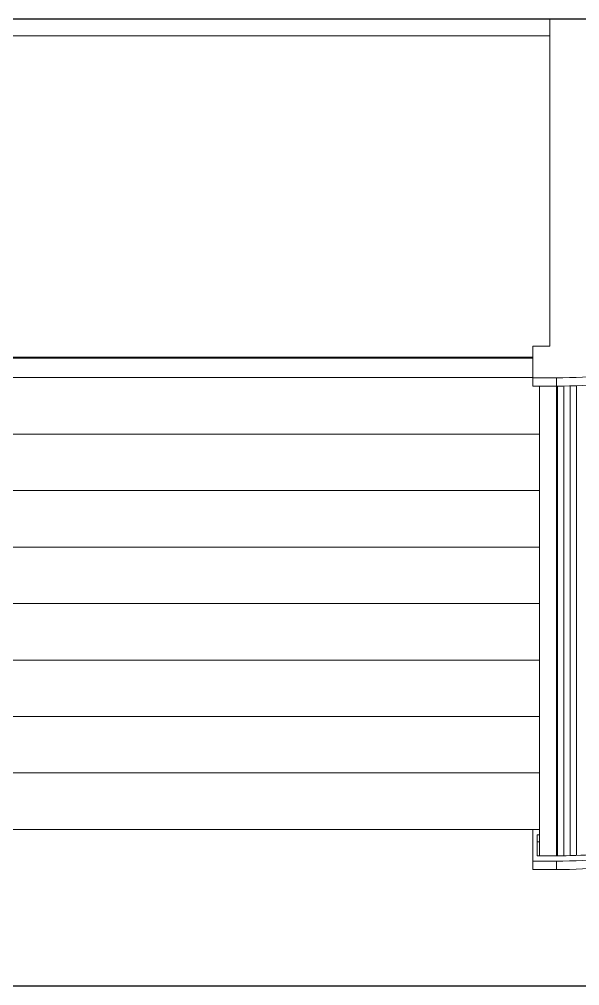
# Model space of a CAD drawing. Extents: x 3443499 to 7125205, y -1700016 to -264854.
# Drawn here: x 3697104.5 to 3697307.4, y -839153.4 to -838803.4 of the extents above; entities that cross this region are included whole.
import ezdxf

# ---------------------------------------------------------------- set-up
doc = ezdxf.new("R2010")
doc.units = 0
doc.header["$LTSCALE"] = 1000
doc.header["$MEASUREMENT"] = 0
for name, color, linetype in [('!校对', 2, 'CONTINUOUS'), ('LVTRY', 252, 'CONTINUOUS'), ('看线', 185, 'CONTINUOUS')]:
    doc.layers.add(name, color=color, linetype=linetype)
doc.layers.add('平面-空调预留孔', color=252, linetype='CONTINUOUS', lineweight=15)
doc.styles.add('DIM_FONT', font='SIMPLEX', dxfattribs={"width": 0.7, "bigfont": 'GBCBIG'})

# ---------------------------------------------------------------- blocks, each defined once
blk = doc.blocks.new('gdgdgdrgdfsfs')
at = {"layer": '平面-空调预留孔', "color": 252}
for p, q in [((701373.32, 763967.56), (701455.02, 763967.56)), ((701455.02, 763967.56), (701455.02, 763849.22)), ((703030.02, 763961.62), (701455.02, 763961.62)), ((701455.02, 763849.22), (701461.18, 763849.22)), ((701461.18, 763849.22), (701461.18, 763834.7)), ((703023.86, 763845.19), (701461.18, 763845.19)), ((703023.86, 763844.89), (701461.18, 763844.89)), ((701461.18, 763837.76), (701452.7, 763837.76)), ((701452.7, 763837.76), (701452.7, 763664.59)), ((703023.86, 763837.79), (701461.18, 763837.79)), ((701445.43, 763834.85), (701445.43, 763664.74)), ((701447.74, 763834.78), (701447.74, 763664.67)), ((701450.02, 763834.74), (701450.02, 763664.63)), ((701452.33, 763834.7), (701452.33, 763664.59)), ((701452.7, 763834.7), (701461.18, 763834.7)), ((701458.87, 763834.7), (701458.87, 763664.59)), ((703026.17, 763817.33), (701458.87, 763817.33)), ((703026.17, 763796.87), (701458.87, 763796.87)), ((703026.17, 763776.42), (701458.87, 763776.42)), ((703026.17, 763755.96), (701458.87, 763755.96)), ((703026.17, 763735.5), (701458.87, 763735.5)), ((703026.17, 763715.04), (701458.87, 763715.04)), ((703026.17, 763694.59), (701458.87, 763694.59)), ((701458.87, 763674.13), (701461.18, 763674.13)), ((703026.17, 763674.13), (701458.87, 763674.13)), ((701459.64, 763672.22), (701458.87, 763672.22)), ((701459.64, 763664.59), (701459.64, 763672.22)), ((701461.18, 763659.61), (701461.18, 763674.13)), ((701459.64, 763669.66), (701458.87, 763669.66)), ((701452.7, 763664.59), (701459.64, 763664.59)), ((701461.18, 763662.68), (701452.7, 763662.68)), ((701452.7, 763659.61), (701452.7, 763662.68)), ((701452.7, 763659.61), (701461.18, 763659.61))]:
    blk.add_line(p, q, dxfattribs=at)
for points, knots in [([(701452.7, 763837.76), (701446.39, 763837.76), (701433.77, 763838.4), (701414.96, 763841.25), (701402.57, 763844.4), (701396.44, 763846.29)], [0, 0, 0, 0, 24.255247, 48.50244, 72.728, 72.728, 72.728, 72.728]), ([(701396.44, 763843.22), (701402.57, 763841.33), (701414.96, 763838.18), (701433.77, 763835.33), (701446.39, 763834.7), (701452.7, 763834.7)], [0, 0, 0, 0, 24.225112, 48.471236, 72.728, 72.728, 72.728, 72.728]), ([(701452.7, 763662.68), (701446.39, 763662.68), (701433.77, 763663.31), (701414.96, 763666.16), (701402.57, 763669.31), (701396.44, 763671.2)], [0, 0, 0, 0, 24.256764, 48.502888, 72.728, 72.728, 72.728, 72.728]), ([(701396.44, 763668.13), (701402.57, 763666.25), (701414.96, 763663.09), (701433.77, 763660.24), (701446.39, 763659.61), (701452.7, 763659.61)], [0, 0, 0, 0, 24.22556, 48.472753, 72.728, 72.728, 72.728, 72.728])]:
    blk.add_open_spline(points, degree=3, knots=knots, dxfattribs=at)
blk.add_open_spline([(701438.63, 763665.12), (701443.32, 763664.76), (701448.01, 763664.59), (701452.7, 763664.59)], degree=3, dxfattribs=at)
blk = doc.blocks.new('A$C25274923')
at = {"layer": '看线', "color": 252, "ltscale": 0.5}
for points in [[(9600, 1750), (3700, 1750)], [(7600, 1750), (7600, 1400), (9600, 1400), (9600, 1750)]]:
    blk.add_lwpolyline(points, dxfattribs=at)
at = {"layer": '平面-空调预留孔', "color": 252, "xscale": -1}
blk.add_blockref('gdgdgdrgdfsfs', (710842.52, -762217.56), dxfattribs=at)
at = {"layer": 'LVTRY', "color": 252, "style": 'DIM_FONT', "text_generation_flag": 4, "width": 0.8, "flags": 9}
for tag, p in [('XSIZE', (10837.5, 12298.97)), ('YSIZE', (10837.5, 12298.97)), ('XSIZE', (38237.5, 12298.97)), ('YSIZE', (38237.5, 12298.97)), ('XSIZE', (38237.69, 12298.97)), ('YSIZE', (38237.69, 12298.97))]:
    blk.add_attdef(tag, p, '', height=0.5, rotation=90, dxfattribs=at)
at = {"layer": 'LVTRY', "color": 252, "style": 'DIM_FONT', "width": 0.8, "flags": 9}
for tag, p in [('XSIZE', (16562.5, 12298.97)), ('YSIZE', (16562.5, 12298.97)), ('XSIZE', (43962.5, 12298.97)), ('YSIZE', (43962.5, 12298.97)), ('XSIZE', (43962.69, 12298.97)), ('YSIZE', (43962.69, 12298.97))]:
    blk.add_attdef(tag, p, '', height=0.5, rotation=90, dxfattribs=at)

msp = doc.modelspace()

# ---------------------------------------------------------------- block references
at = {"layer": '!校对'}
msp.add_blockref('A$C25274923', (3687909.12, -840553.4), dxfattribs=at)

doc.saveas('drawing.dxf')
